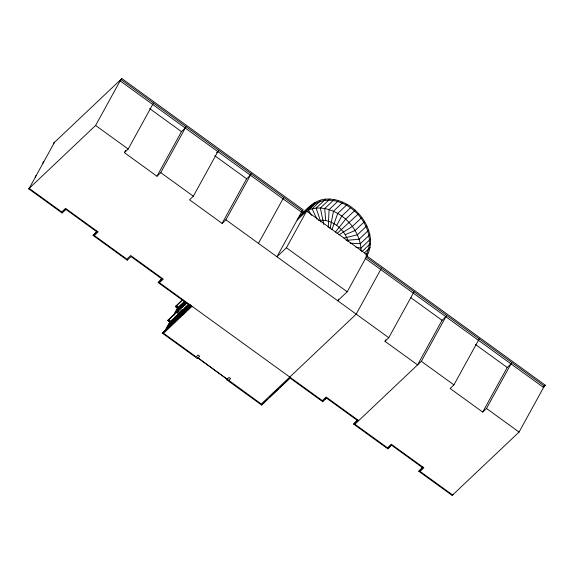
<?xml version="1.0" encoding="UTF-8"?>
<svg xmlns="http://www.w3.org/2000/svg" width="574" height="574" viewBox="0 0 574 574"><rect width="100%" height="100%" fill="white"/><g stroke="black" fill="none" stroke-linecap="round" stroke-linejoin="round"><path stroke-width="0.86" d="M328.235 227.404L329.096 209.61L337.957 201.223M188.265 304.536L169.696 322.114L169.761 320.78L168.835 319.539M176.498 305.605L177.423 306.846L177.452 308.001L173.57 315.076M338.588 299.205L337.734 300.762L347.22 291.779L367.403 255.071C376.623 236.352 363.988 213.973 347.22 204.416C339.543 200.046 330.344 197.765 321.605 199.781C311.18 202.809 303.438 211.641 297.131 220.05L306.616 211.06L311.352 205.083M186.758 302.57L167.888 320.443C171.396 323.377 170.083 320.715 167.888 320.443L186.163 303M182.173 300.094L175.551 306.502C175.996 308.123 178.313 306.724 177.359 308.181L184.476 301.436M177.359 308.181L177.144 307.112L175.551 306.502L182.259 300.152M330.064 228.847L333.465 211.239L342.319 202.852M331.959 229.6L337.727 213.399L347.22 204.416M172.143 321.777C171.038 321.124 168.347 327.41 167.73 328.177M183.551 305.16L183.58 304.737L181.721 306.896L181.334 307.571L181.822 307.922M178.808 309.659L178.492 310.261M176.72 317.616C177.352 314.667 171.604 324.676 172.473 323.686M35.301 177.23C36.033 175.888 34.239 177.144 36.219 175.558M42.964 163.289C43.667 161.954 41.924 163.195 43.882 161.617M192.046 306.301L163.568 333.264L196.143 356.849L198.044 355.048L199.673 356.232L197.298 358.477L162.284 333.121L190.755 306.157L158.18 282.573L161.976 278.978L131.03 256.571L127.234 260.166L93.031 235.405L96.827 231.81L65.888 209.402L62.085 212.997L28.7 188.824L29.561 187.676M28.7 188.824L95.614 125.462L120.892 79.47L304.277 212.251M62.085 212.997L62.473 212.301M186.041 126.646L160.756 172.631L156.96 176.225L124.386 152.641L125.677 150.295M124.386 152.641L128.189 149.046L153.466 103.062M93.031 235.405L96.583 231.709M95.937 232.606L96.755 231.114M156.96 176.225L181.477 131.633L185.273 128.038M127.234 260.166L127.622 259.47M251.19 173.814L225.905 219.799L222.109 223.394L189.535 199.809L193.33 196.215L218.615 150.23M158.18 282.573L161.725 278.878M160.67 280.521L161.495 279.029M222.109 223.394L246.626 178.801L250.422 175.206M162.284 333.121L191.135 305.461M164.774 331.069L170.313 321.002M165.743 330.136L170.263 321.914L173.111 319.216L168.168 328.206M173.671 315.707L176.928 309.788L179.777 307.09L176.835 312.371M184.405 301.709L178.076 307.7L177.316 309.092L184.907 301.902M167.5 328.185L170.751 322.265L173.126 320.019M175.429 313.763L177.416 310.139L179.404 308.403M177.804 309.443L178.571 308.051L178.076 307.7M176.591 312.062L178.83 309.228M168.67 327.374L170.019 325.3M170.234 325.781L169.746 325.429L171.827 322.387M176.713 312.744L177.631 311.072M168.971 326.29L169.459 326.642L168.727 327.603L169.222 327.123M169.804 325.652L170.105 325.099M177.997 311.079L178.22 310.678L177.23 312.134L176.742 311.782M169.926 325.81L170.227 325.25M170.356 323.779L170.844 324.138L170.535 324.69L170.959 324.288L170.471 323.937M171.009 323.872L171.978 322.107L170.076 323.908M172.071 322.186L171.705 323.184M170.492 325.637L175.013 317.415L177.861 314.724L173.226 323.062M178.844 310.448L181.678 305.296L184.519 302.598L185.015 302.95M172.243 323.693L175.501 317.774L177.875 315.528M180.171 309.271L182.166 305.648L184.534 303.402M181.685 307.757L184.519 302.598M174.826 321.562L174.302 321.11L173.448 321.921L173.936 322.272L175.163 320.048L174.668 319.689L175.522 318.886L176.017 319.237M173.965 322.631L174.783 321.146M174.977 320.758L175.343 320.12L174.489 320.931L174.977 321.289M175.206 319.051L175.694 319.409L176.075 318.714M183.486 305.569L183.12 306.566M175.658 320.378L179.755 312.923L182.604 310.225L178.471 317.831M183.587 305.956L185.273 302.893L185.761 303.244L184.921 304.78M176.986 319.201L180.243 313.275L182.618 311.029M177.222 319.194L179.798 314.53L181.657 312.364M184.857 305.303L186.234 302.792M178.586 317.451L178.894 316.898L179.382 317.25M178.191 317.429L180.272 314.387L180.76 314.739M186.019 303.94L186.32 303.381M178.988 317.221L180.329 315.148M179.117 317.393L180.028 315.707M180.817 314.552L181.197 313.856L180.566 314.459M179.727 316.791L180.028 316.238M180.336 315.678L180.645 315.119L180.157 314.767M179.562 317.415L184.498 308.432L187.346 305.734L182.826 313.956M181.312 315.47L184.993 308.783L187.361 306.538M181.965 314.696L184.828 309.608L186.478 307.908M183.831 312.22L182.604 314.452L183.027 314.05M184.039 312.17L184.649 311.058L184.161 310.706L185.015 309.895M185.653 309.651L184.254 311.818M186.062 308.905L184.319 310.426M185.947 309.364L186.306 308.704M184.304 312.923L188.868 304.636M186.478 310.211L189.736 304.292M189.571 305.117L187.526 308.719L188.38 307.908M187.576 309.465L190.102 304.866M188.172 308.79L188.48 308.238M188.781 307.678L189.09 307.119M188.903 307.829L189.212 307.277M189.427 306.918L189.822 306.157L189.334 305.806M189.47 307.664L190.733 305.368M258.479 243.383L283.764 197.399M197.298 358.477L197.678 357.781M54.458 142.388L121.839 78.573L303.18 209.869L302.233 210.773L276.948 256.757L286.44 247.767L306.616 211.06L367.403 255.071M365.853 256.836L544.353 386.072L519.068 432.057L452.161 495.427L418.769 471.254L422.564 467.652L391.619 445.252L387.823 448.846L353.62 424.078L357.803 419.788L357.423 420.484L326.477 398.083L322.681 401.678L290.107 378.094L261.629 405.057L226.615 379.701L226.995 379.005M227.089 379.249L197.865 357.853L261.292 404.017L356.203 314.136L381.48 268.151M348.138 241.661C346.502 235.053 341.996 229.485 336.716 225.331L341.817 216.054L350.671 207.666M261.629 405.057L267.19 399.454M322.681 401.678L323.062 400.982M445.862 316.712L442.066 320.306L417.549 364.899L384.982 341.315L385.836 339.751M384.982 341.315L388.777 337.72L414.055 291.736M356.526 421.287L357.344 419.795M452.635 494.975L420.06 471.39L423.856 467.796L391.281 444.211L387.486 447.806L354.911 424.222L421.352 361.304L446.629 315.32M387.823 448.846L391.375 445.151M511.778 362.488L486.494 408.473L482.698 412.067L450.124 388.483L453.919 384.889L479.204 338.904M418.769 471.254L422.952 466.956M421.266 469.202L422.493 466.963M421.811 469.03L422.658 467.494M482.698 412.067L507.215 367.482L511.011 363.88M452.161 495.427L453.015 494.279M175.544 319.374L175.823 318.95M182.797 306.394L182.74 306.588M171.389 323.011L171.332 323.205M182.963 306.186L183.422 305.633M171.554 322.803L172.013 322.251M335.403 232.097L345.663 219.146L355.148 210.156M178.844 308.79L177.502 310.362A3.049 0.466 -54.1 0 0 176.268 312.234L175.78 311.876M121.839 78.573L120.124 80.869L302.957 213.248M366.14 255.459L545.3 385.176L543.585 387.472L365.086 258.228M63.736 211.103L65.637 209.309M216.585 152.82L217.847 151.622M176.706 305.77L175.881 306.552L177.294 307.578M176.189 306.624L176.892 305.956M176.476 306.717L177.065 306.164M177.208 306.38L176.735 306.832L177.631 307.513M176.957 306.961L177.33 306.609M184.132 303.452L185.395 302.254M169.043 319.704L168.218 320.486L169.631 321.512M177.746 311.316L178.37 311.058L177.883 310.706M177.23 312.134L177.61 311.775L177.122 311.424M168.526 320.557L169.23 319.89M168.813 320.651L169.402 320.098M169.545 320.321L169.072 320.766L169.969 321.454M169.301 320.902L169.667 320.55M177.452 313.971L182.195 309.479M176.34 317.974L174.826 319.409L175.314 319.768M181.09 313.483L179.569 314.918L180.057 315.269M189.061 305.928L189.822 305.21M170.779 323.377L169.926 324.188L170.413 324.54L170.844 324.138M175.716 318.699L176.57 317.896M180.272 314.387L179.418 315.198L179.906 315.549M180.458 314.208L180.889 313.806M185.632 309.307L183.981 311.947L184.835 311.137M189.764 305.404L188.911 306.207L189.398 306.566L189.822 306.157M175.694 319.409L176.075 319.051L175.587 318.692M169.552 325.609L168.699 326.412L169.187 326.771M169.746 325.429L170.169 325.02M179.239 316.439L180.093 315.628M183.788 312.127L182.934 312.93L183.422 313.289M187.684 308.439L188.537 307.628L189.061 308.08M169.402 325.881L168.548 326.692L169.036 327.044M173.291 322.201L174.144 321.39L174.632 321.741M174.338 321.21L174.761 320.809M178.04 317.709L178.894 316.898M179.935 315.908L179.081 316.719L179.569 317.07M182.783 313.21L183.637 312.399M188.573 307.729L188.997 307.327M173.936 322.272L174.79 321.469M168.211 328.213L168.641 327.811M181.987 315.04L182.41 314.631M299.255 216.843L308.747 207.86M309.974 206.977L301.867 214.073M312.507 204.581L314.401 202.787M311.538 215.336L308.346 209.998L315.937 202.809M320.335 200.979L312.113 208.771L308.346 209.998M325.63 199.121L316.138 208.111L312.113 208.771L316.948 219.225M329.849 199.042L320.357 208.032L316.138 208.111L320.766 221.901M334.197 199.544L324.705 208.534L320.357 208.032L323.829 224.534M358.685 213.643L337.024 233.539M361.85 217.467L352.357 226.45L339.033 234.823M364.583 221.55L355.098 230.54L345.254 234.651M366.851 225.833L357.365 234.823L343.955 238.074M368.608 230.239L359.116 239.229L346.144 240.391M369.821 234.694L360.336 243.685L350.14 243.175M370.481 239.121L360.989 248.112L361.039 250.702M226.615 379.701L228.99 377.455L230.619 378.632L228.717 380.433M361.699 251.835L370.56 243.448M364.375 252.983L370.065 247.595M365.846 254.483L367.109 253.285M269.78 397.007L278.189 389.036M280.134 387.199L288.543 379.235M324.324 399.784L326.226 397.983M353.62 424.078L357.423 420.484M543.083 387.271L545.3 385.176M183.917 304.019L182.245 305.863A3.049 0.466 -54.1 0 0 181.018 307.736L180.523 307.384M186.744 307.155L185.072 308.999A3.049 0.466 -54.1 0 0 183.838 310.871L183.35 310.52M172.509 320.636L170.837 322.48A3.049 0.466 -54.1 0 0 169.603 324.353L169.115 324.001M182.223 311.538L180.322 313.497A3.049 0.466 -54.1 0 0 179.095 315.37L178.607 315.011M318.527 220.631C324.906 219.189 331.449 221.844 336.716 225.331M355.866 247.186L360.989 248.112C358.994 229.033 343.46 212.287 324.705 208.534L325.709 220.495M149.627 108.572L181.477 131.633M214.776 155.741L246.626 178.801M410.941 297.77L442.066 320.306M475.365 344.414L507.215 367.482M286.44 247.767L347.22 291.779M95.614 125.462L128.189 149.046M160.756 172.631L193.33 196.215M225.905 219.799L388.777 337.72M421.352 361.304L453.919 384.889M486.494 408.473L519.068 432.057M358.707 420.627L326.132 397.043L322.337 400.638L159.472 282.717L163.267 279.122L130.693 255.53L126.897 259.132L94.323 235.541L98.118 231.946L65.544 208.362L61.748 211.957L29.174 188.372L54.609 142.108L53.504 143.285A3.566 0.545 -54.1 0 1 53.691 143.78M189.456 305.956L189.944 306.315M189.147 306.516L189.635 306.868M188.1 306.028L188.588 306.38A3.049 0.466 -54.1 0 1 189.815 304.507M188.846 307.076L189.334 307.427M188.724 307.449L189.212 307.808M183.371 304.686L183.859 305.045M188.107 308.037L188.595 308.389M188.265 308.288L188.753 308.64M187.956 308.31L188.444 308.668M183.006 305.849L183.493 306.207M181.678 305.296L182.166 305.648M182.252 306.573L182.869 306.932M184.498 308.432L184.993 308.783M184.692 310.068L185.187 310.419M184.29 311.388L184.778 311.739M184.096 311.567L184.584 311.919M175.701 306.229L177.868 307.793M176.928 309.788L177.416 310.139M177.502 311.065L178.127 311.424M179.755 312.923L180.243 313.275M180.71 313.842L181.197 314.193M177.33 311.632L177.818 311.983M177.014 311.66L177.51 312.012M179.841 314.796L180.451 315.298M179.655 315.506L180.15 315.858M179.54 315.879L180.15 316.389M179.353 316.059L179.841 316.418M179.511 316.31L179.999 316.669M179.045 316.618L179.533 316.97M176.706 316.812L177.194 317.164M175.013 317.415L175.501 317.774M175.099 319.288L175.587 319.639M175.106 319.818L175.594 320.17M174.912 319.998L175.4 320.349M173.865 319.51L174.353 319.862A3.049 0.466 -54.1 0 1 175.579 317.989L177.596 316.08A3.049 0.466 -54.1 0 1 177.445 316.669M174.797 320.378L175.285 320.73M173.872 321.519L174.36 321.871M173.721 321.792L174.209 322.15M173.843 321.949L174.331 322.301M171.963 321.304L172.451 321.662M171.597 322.466L172.085 322.825M168.038 320.163L170.205 321.727M170.263 321.914L170.751 322.265M170.973 323.198L171.461 323.549M170.837 323.191L171.325 323.542M170.356 324.31L170.844 324.662M169.093 326.441L169.581 326.793M168.785 327.001L169.28 327.352M307.693 211.842A36.628 28.069 46.6 0 1 350.8 207.982A36.628 28.069 46.6 0 1 366.327 254.296M185.761 303.244A3.049 0.466 -54.1 0 1 186.105 302.656M186.937 307.686A3.049 0.466 -54.1 0 1 186.686 308.181"/></g></svg>
